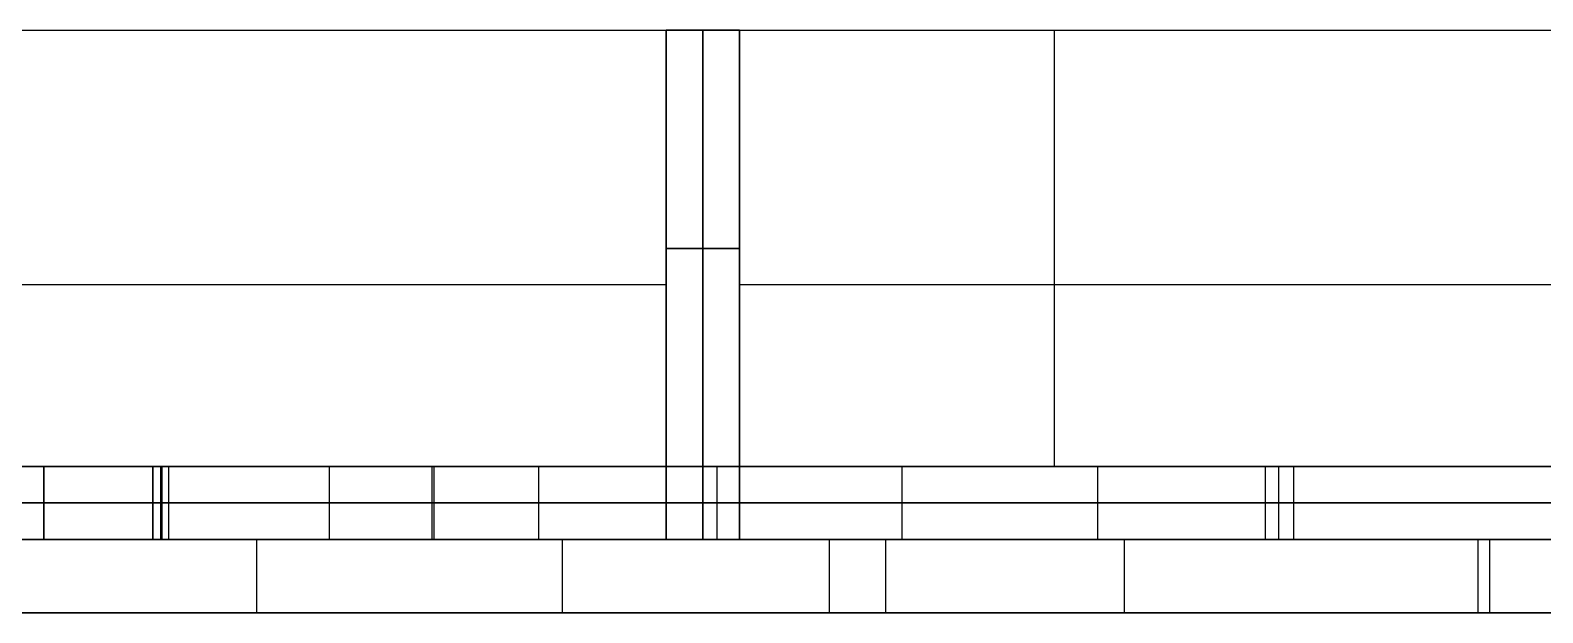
# Model space of a CAD drawing. Header units: millimetres. Extents: x -1533 to 16534, y -9814 to -2517.
# Drawn here: x 186.1 to 517.6, y -9092.5 to -8965 of the extents above; entities that cross this region are included whole.
import ezdxf

# ---------------------------------------------------------------- set-up
doc = ezdxf.new("R2010")
doc.units = ezdxf.units.MM
doc.header["$MEASUREMENT"] = 0
doc.layers.add('DM', color=7, linetype='Continuous', true_color=0xbf3f3f)
doc.layers.add('LINEAS', color=5, linetype='Continuous', true_color=0x0000ff)

msp = doc.modelspace()

# ---------------------------------------------------------------- linework, layer by layer
at = {"layer": 'DM'}
for p, q in [((3.33077, -8964.96499, 921.95181), (817.79006, -8964.96499, 921.95181)), ((3.33077, -8964.96499, 937.97438), (817.79006, -8964.96499, 937.97438)), ((3.33077, -8964.96499, 929.9631), (817.79006, -8964.96499, 929.9631)), ((325.50272, -8964.96499, 392.45534), (325.50272, -9060.48257, 280.00891)), ((341.52529, -8964.96499, 392.45534), (325.50272, -8964.96499, 392.45534)), ((325.50272, -8964.96499, 1115.26372), (341.52529, -8964.96499, 1115.26372)), ((325.50272, -9060.48257, 1227.71014), (325.50272, -8964.96499, 1115.26372)), ((325.50272, -8964.96499, 392.45534), (325.50272, -8964.96499, 921.95181)), ((325.50272, -8964.96499, 921.95181), (341.52529, -8964.96499, 921.95181)), ((325.50272, -8964.96499, 937.97438), (341.52529, -8964.96499, 937.97438)), ((325.50272, -9012.72378, 921.95181), (325.50272, -8964.96499, 921.95181)), ((325.50272, -9012.72378, 937.97438), (325.50272, -8964.96499, 937.97438)), ((325.50272, -8964.96499, 937.97438), (325.50272, -8964.96499, 1115.26372)), ((341.52529, -8964.96499, 753.85953), (325.50272, -8964.96499, 753.85953)), ((325.50272, -9060.48257, 753.85953), (325.50272, -8964.96499, 753.85953)), ((333.51401, -8964.96499, 392.45534), (333.51401, -9060.48257, 280.00891)), ((333.51401, -9060.48257, 1227.71014), (333.51401, -8964.96499, 1115.26372)), ((333.51401, -8964.96499, 937.97438), (333.51401, -8964.96499, 1115.26372)), ((333.51401, -8964.96499, 392.45534), (333.51401, -8964.96499, 921.95181)), ((341.52529, -9060.48257, 280.00891), (341.52529, -8964.96499, 392.45534)), ((341.52529, -8964.96499, 1115.26372), (341.52529, -9060.48257, 1227.71014)), ((341.52529, -8964.96499, 392.45534), (341.52529, -8964.96499, 921.95181)), ((341.52529, -9012.72378, 921.95181), (341.52529, -8964.96499, 921.95181)), ((341.52529, -9012.72378, 937.97438), (341.52529, -8964.96499, 937.97438)), ((341.52529, -8964.96499, 937.97438), (341.52529, -8964.96499, 1115.26372)), ((341.52529, -9060.48257, 753.85953), (341.52529, -8964.96499, 753.85953)), ((410.56042, -8964.96499, 921.95181), (410.56042, -8964.96499, 937.97438)), ((410.56042, -9060.48257, 921.95181), (410.56042, -8964.96499, 921.95181)), ((410.56042, -9060.48257, 937.97438), (410.56042, -8964.96499, 937.97438)), ((325.50272, -9012.72378, 921.95181), (325.50272, -9060.48257, 921.95181)), ((341.52529, -9012.72378, 921.95181), (325.50272, -9012.72378, 921.95181)), ((325.50272, -9060.48257, 937.97438), (325.50272, -9012.72378, 937.97438)), ((325.50272, -9012.72378, 937.97438), (341.52529, -9012.72378, 937.97438)), ((325.50272, -9012.72378, 921.95181), (325.50272, -9012.72378, 937.97438)), ((325.50272, -9012.72378, 929.9631), (325.50272, -9060.48257, 929.9631)), ((341.52529, -9012.72378, 929.9631), (325.50272, -9012.72378, 929.9631)), ((341.52529, -9012.72378, 921.95181), (325.50272, -9012.72378, 921.95181)), ((325.50272, -9012.72378, 937.97438), (341.52529, -9012.72378, 937.97438)), ((325.50272, -9012.72378, 921.95181), (325.50272, -9060.48257, 921.95181)), ((325.50272, -9060.48257, 937.97438), (325.50272, -9012.72378, 937.97438)), ((325.50272, -9012.72378, 921.95181), (325.50272, -9012.72378, 937.97438)), ((341.52529, -9012.72378, 336.23213), (325.50272, -9012.72378, 336.23213)), ((341.52529, -9012.72378, 1171.48693), (325.50272, -9012.72378, 1171.48693)), ((341.52529, -9012.72378, 929.9631), (325.50272, -9012.72378, 929.9631)), ((333.51401, -9012.72378, 937.97438), (333.51401, -9012.72378, 921.95181)), ((333.51401, -9012.72378, 937.97438), (333.51401, -9012.72378, 921.95181)), ((341.52529, -9060.48257, 921.95181), (341.52529, -9012.72378, 921.95181)), ((341.52529, -9012.72378, 937.97438), (341.52529, -9060.48257, 937.97438)), ((341.52529, -9012.72378, 921.95181), (341.52529, -9012.72378, 937.97438)), ((341.52529, -9060.48257, 929.9631), (341.52529, -9012.72378, 929.9631)), ((341.52529, -9060.48257, 921.95181), (341.52529, -9012.72378, 921.95181)), ((341.52529, -9012.72378, 937.97438), (341.52529, -9060.48257, 937.97438)), ((341.52529, -9012.72378, 921.95181), (341.52529, -9012.72378, 937.97438)), ((325.50272, -9020.73506, 921.95181), (-70.64846, -9020.73506, 921.95181)), ((325.50272, -9020.73506, 937.97438), (-70.64846, -9020.73506, 937.97438)), ((325.50272, -9020.73506, 937.97438), (325.50272, -9020.73506, 1180.91808)), ((325.50272, -9020.73506, 921.95181), (325.50272, -9020.73506, 937.97438)), ((325.50272, -9020.73506, 326.80098), (325.50272, -9020.73506, 921.95181)), ((891.76929, -9020.73506, 921.95181), (341.52529, -9020.73506, 921.95181)), ((891.76929, -9020.73506, 937.97438), (341.52529, -9020.73506, 937.97438)), ((341.52529, -9020.73506, 326.80098), (341.52529, -9020.73506, 921.95181)), ((341.52529, -9020.73506, 937.97438), (341.52529, -9020.73506, 1180.91808)), ((341.52529, -9020.73506, 921.95181), (341.52529, -9020.73506, 937.97438)), ((325.50272, -9036.60317, 937.97438), (325.50272, -9036.60317, 921.95181)), ((341.52529, -9036.60317, 937.97438), (341.52529, -9036.60317, 921.95181)), ((189.048, -9060.48257, 921.95181), (-4.06576, -9060.48257, 921.95181)), ((-4.06576, -9060.48257, 937.97438), (189.048, -9060.48257, 937.97438)), ((189.048, -9060.48257, 929.9631), (-4.06576, -9060.48257, 929.9631)), ((274.1866, -9060.48257, -804.87119), (33.88492, -9060.48257, -804.87119)), ((159.78787, -9060.48257, 548.07054), (274.1866, -9060.48257, 548.07054)), ((189.048, -9076.50514, 921.95181), (189.048, -9060.48257, 921.95181)), ((189.048, -9060.48257, 937.97438), (189.048, -9076.50514, 937.97438)), ((189.048, -9060.48257, 921.95181), (189.048, -9060.48257, 937.97438)), ((189.048, -9076.50514, 929.9631), (189.048, -9060.48257, 929.9631)), ((212.94086, -9076.50514, 1048.19949), (212.94086, -9060.48257, 1048.19949)), ((212.94086, -9060.48257, 1048.19949), (213.72491, -9060.48257, 937.97438)), ((325.50272, -9060.48257, 1048.19949), (212.94086, -9060.48257, 1048.19949)), ((212.96584, -9060.48257, 921.95181), (212.96584, -9076.50514, 921.95181)), ((212.96584, -9060.48257, 937.97438), (212.96584, -9076.50514, 937.97438)), ((212.96584, -9060.48257, 921.95181), (212.96584, -9060.48257, 937.97438)), ((251.6417, -9060.48257, 921.95181), (212.96584, -9060.48257, 921.95181)), ((251.6417, -9060.48257, 937.97438), (212.96584, -9060.48257, 937.97438)), ((212.96584, -9060.48257, 929.9631), (212.96584, -9076.50514, 929.9631)), ((251.6417, -9060.48257, 929.9631), (212.96584, -9060.48257, 929.9631)), ((251.6417, -9060.48257, 937.97438), (213.72491, -9060.48257, 937.97438)), ((213.72491, -9060.48257, 937.97438), (213.83889, -9060.48257, 921.95181)), ((251.6417, -9060.48257, 921.95181), (213.83889, -9060.48257, 921.95181)), ((213.83889, -9060.48257, 921.95181), (216.49838, -9060.48257, 548.07054)), ((214.71962, -9076.50514, 798.13501), (214.71962, -9060.48257, 798.13501)), ((214.71962, -9060.48257, 798.13501), (325.50272, -9060.48257, 798.13501)), ((216.49838, -9076.50514, 548.07054), (216.49838, -9060.48257, 548.07054)), ((216.49838, -9060.48257, 548.07054), (325.50272, -9060.48257, 548.07054)), ((251.6417, -9060.48257, 937.97438), (251.6417, -9076.50514, 937.97438)), ((251.6417, -9060.48257, 921.95181), (251.6417, -9076.50514, 921.95181)), ((251.6417, -9060.48257, 921.95181), (251.6417, -9060.48257, 937.97438)), ((297.49682, -9060.48257, 921.95181), (251.6417, -9060.48257, 921.95181)), ((251.6417, -9060.48257, 937.97438), (297.49682, -9060.48257, 937.97438)), ((251.6417, -9060.48257, 929.9631), (251.6417, -9076.50514, 929.9631)), ((251.6417, -9060.48257, 937.97438), (251.6417, -9076.50514, 937.97438)), ((251.6417, -9060.48257, 921.95181), (251.6417, -9076.50514, 921.95181)), ((297.49682, -9060.48257, 921.95181), (251.6417, -9060.48257, 921.95181)), ((251.6417, -9060.48257, 937.97438), (297.49682, -9060.48257, 937.97438)), ((251.6417, -9060.48257, 921.95181), (251.6417, -9060.48257, 937.97438)), ((251.6417, -9060.48257, 929.9631), (251.6417, -9076.50514, 929.9631)), ((274.1866, -9076.50514, 548.07054), (274.1866, -9060.48257, 548.07054)), ((274.1866, -9076.50514, -804.87119), (274.1866, -9060.48257, -804.87119)), ((274.1866, -9060.48257, 548.07054), (274.1866, -9060.48257, -804.87119)), ((274.56926, -9060.48257, 937.97438), (274.56926, -9076.50514, 937.97438)), ((274.56926, -9060.48257, 921.95181), (274.56926, -9076.50514, 921.95181)), ((274.56926, -9060.48257, 937.97438), (274.56926, -9076.50514, 937.97438)), ((274.56926, -9060.48257, 921.95181), (274.56926, -9076.50514, 921.95181)), ((325.50272, -9060.48257, 921.95181), (297.49682, -9060.48257, 921.95181)), ((325.50272, -9060.48257, 937.97438), (297.49682, -9060.48257, 937.97438)), ((297.49682, -9060.48257, 937.97438), (297.49682, -9076.50514, 937.97438)), ((297.49682, -9060.48257, 921.95181), (297.49682, -9076.50514, 921.95181)), ((297.49682, -9060.48257, 937.97438), (297.49682, -9060.48257, 921.95181)), ((325.50272, -9060.48257, 929.9631), (297.49682, -9060.48257, 929.9631)), ((297.49682, -9060.48257, 929.9631), (297.49682, -9076.50514, 929.9631)), ((297.49682, -9060.48257, 937.97438), (297.49682, -9076.50514, 937.97438)), ((297.49682, -9060.48257, 921.95181), (297.49682, -9076.50514, 921.95181)), ((325.50272, -9060.48257, 921.95181), (297.49682, -9060.48257, 921.95181)), ((297.49682, -9060.48257, 937.97438), (297.49682, -9060.48257, 921.95181)), ((325.50272, -9060.48257, 937.97438), (297.49682, -9060.48257, 937.97438)), ((297.49682, -9060.48257, 929.9631), (297.49682, -9076.50514, 929.9631)), ((325.50272, -9060.48257, 921.95181), (325.50272, -9060.48257, 937.97438)), ((325.50272, -9060.48257, 280.00891), (341.52529, -9060.48257, 280.00891)), ((341.52529, -9060.48257, 1227.71014), (325.50272, -9060.48257, 1227.71014)), ((325.50272, -9076.50514, 280.00891), (325.50272, -9060.48257, 280.00891)), ((325.50272, -9076.50514, 1048.19949), (325.50272, -9060.48257, 1048.19949)), ((325.50272, -9060.48257, 1048.19949), (325.50272, -9060.48257, 974.11983)), ((325.50272, -9060.48257, 548.07054), (325.50272, -9076.50514, 548.07054)), ((325.50272, -9060.48257, 1048.19949), (341.52529, -9060.48257, 1048.19949)), ((325.50272, -9060.48257, 548.07054), (341.52529, -9060.48257, 548.07054)), ((325.50272, -9076.50514, 594.79215), (325.50272, -9060.48257, 594.79215)), ((325.50272, -9076.50514, 674.25605), (325.50272, -9060.48257, 674.25605)), ((325.50272, -9060.48257, 594.79215), (341.52529, -9060.48257, 594.79215)), ((341.52529, -9060.48257, 674.25605), (325.50272, -9060.48257, 674.25605)), ((325.50272, -9060.48257, 594.79215), (325.50272, -9060.48257, 548.07054)), ((325.50272, -9060.48257, 674.25605), (325.50272, -9060.48257, 594.79215)), ((325.50272, -9076.50514, 854.17432), (325.50272, -9060.48257, 854.17432)), ((325.50272, -9076.50514, 974.11983), (325.50272, -9060.48257, 974.11983)), ((325.50272, -9060.48257, 854.17432), (341.52529, -9060.48257, 854.17432)), ((341.52529, -9060.48257, 974.11983), (325.50272, -9060.48257, 974.11983)), ((325.50272, -9060.48257, 854.17432), (325.50272, -9060.48257, 674.25605)), ((325.50272, -9060.48257, 974.11983), (325.50272, -9060.48257, 937.97438)), ((325.50272, -9060.48257, 1227.71014), (325.50272, -9076.50514, 1227.71014)), ((325.50272, -9060.48257, 921.95181), (325.50272, -9060.48257, 854.17432)), ((325.50272, -9060.48257, 921.95181), (325.50272, -9060.48257, 937.97438)), ((325.50272, -9076.50514, 634.5241), (325.50272, -9060.48257, 634.5241)), ((325.50272, -9076.50514, 914.14707), (325.50272, -9060.48257, 914.14707)), ((325.50272, -9060.48257, 798.13501), (341.52529, -9060.48257, 798.13501)), ((325.50272, -9076.50514, 594.79215), (325.50272, -9060.48257, 594.79215)), ((325.50272, -9076.50514, 674.25605), (325.50272, -9060.48257, 674.25605)), ((325.50272, -9076.50514, 854.17432), (325.50272, -9060.48257, 854.17432)), ((325.50272, -9076.50514, 974.11983), (325.50272, -9060.48257, 974.11983)), ((325.50272, -9076.50514, 1048.19949), (325.50272, -9060.48257, 1048.19949)), ((325.50272, -9060.48257, 548.07054), (325.50272, -9076.50514, 548.07054)), ((325.50272, -9060.48257, 594.79215), (325.50272, -9060.48257, 548.07054)), ((325.50272, -9060.48257, 674.25605), (325.50272, -9060.48257, 594.79215)), ((325.50272, -9060.48257, 854.17432), (325.50272, -9060.48257, 674.25605)), ((325.50272, -9060.48257, 974.11983), (325.50272, -9060.48257, 937.97438)), ((325.50272, -9060.48257, 1048.19949), (325.50272, -9060.48257, 974.11983)), ((341.52529, -9060.48257, 974.11983), (325.50272, -9060.48257, 974.11983)), ((325.50272, -9060.48257, 594.79215), (341.52529, -9060.48257, 594.79215)), ((341.52529, -9060.48257, 674.25605), (325.50272, -9060.48257, 674.25605)), ((325.50272, -9060.48257, 854.17432), (341.52529, -9060.48257, 854.17432)), ((325.50272, -9060.48257, 1048.19949), (341.52529, -9060.48257, 1048.19949)), ((325.50272, -9060.48257, 548.07054), (341.52529, -9060.48257, 548.07054)), ((325.50272, -9060.48257, 921.95181), (325.50272, -9060.48257, 854.17432)), ((325.50272, -9060.48257, 921.95181), (325.50272, -9060.48257, 937.97438)), ((325.50272, -9076.50514, 634.5241), (325.50272, -9060.48257, 634.5241)), ((325.50272, -9076.50514, 914.14707), (325.50272, -9060.48257, 914.14707)), ((325.50272, -9060.48257, 798.13501), (341.52529, -9060.48257, 798.13501)), ((333.51401, -9060.48257, 1227.71014), (333.51401, -9076.50514, 1227.71014)), ((333.51401, -9076.50514, 594.79215), (333.51401, -9060.48257, 594.79215)), ((333.51401, -9076.50514, 674.25605), (333.51401, -9060.48257, 674.25605)), ((333.51401, -9076.50514, 854.17432), (333.51401, -9060.48257, 854.17432)), ((333.51401, -9076.50514, 974.11983), (333.51401, -9060.48257, 974.11983)), ((333.51401, -9076.50514, 280.00891), (333.51401, -9060.48257, 280.00891)), ((333.51401, -9076.50514, 594.79215), (333.51401, -9060.48257, 594.79215)), ((333.51401, -9076.50514, 674.25605), (333.51401, -9060.48257, 674.25605)), ((333.51401, -9076.50514, 854.17432), (333.51401, -9060.48257, 854.17432)), ((333.51401, -9076.50514, 974.11983), (333.51401, -9060.48257, 974.11983)), ((336.64922, -9076.50514, 548.07054), (336.64922, -9060.48257, 548.07054)), ((341.52529, -9060.48257, 937.97438), (341.52529, -9060.48257, 921.95181)), ((377.09145, -9060.48257, 921.95181), (341.52529, -9060.48257, 921.95181)), ((377.09145, -9060.48257, 937.97438), (341.52529, -9060.48257, 937.97438)), ((377.09145, -9060.48257, 929.9631), (341.52529, -9060.48257, 929.9631)), ((341.52529, -9076.50514, 280.00891), (341.52529, -9060.48257, 280.00891)), ((341.52529, -9076.50514, 1048.19949), (341.52529, -9060.48257, 1048.19949)), ((341.52529, -9060.48257, 1048.19949), (341.52529, -9060.48257, 974.11983)), ((341.52529, -9060.48257, 548.07054), (341.52529, -9076.50514, 548.07054)), ((341.52529, -9076.50514, 594.79215), (341.52529, -9060.48257, 594.79215)), ((341.52529, -9076.50514, 674.25605), (341.52529, -9060.48257, 674.25605)), ((341.52529, -9060.48257, 594.79215), (341.52529, -9060.48257, 548.07054)), ((341.52529, -9060.48257, 594.79215), (341.52529, -9060.48257, 674.25605)), ((341.52529, -9076.50514, 854.17432), (341.52529, -9060.48257, 854.17432)), ((341.52529, -9076.50514, 974.11983), (341.52529, -9060.48257, 974.11983)), ((341.52529, -9060.48257, 854.17432), (341.52529, -9060.48257, 674.25605)), ((341.52529, -9060.48257, 854.17432), (341.52529, -9060.48257, 921.95181)), ((341.52529, -9060.48257, 1227.71014), (341.52529, -9076.50514, 1227.71014)), ((341.52529, -9060.48257, 937.97438), (341.52529, -9060.48257, 974.11983)), ((341.52529, -9060.48257, 937.97438), (341.52529, -9060.48257, 921.95181)), ((341.52529, -9076.50514, 634.5241), (341.52529, -9060.48257, 634.5241)), ((341.52529, -9076.50514, 914.14707), (341.52529, -9060.48257, 914.14707)), ((706.60924, -9060.48257, 1048.19949), (341.52529, -9060.48257, 1048.19949)), ((341.52529, -9076.50514, 594.79215), (341.52529, -9060.48257, 594.79215)), ((341.52529, -9076.50514, 674.25605), (341.52529, -9060.48257, 674.25605)), ((341.52529, -9076.50514, 854.17432), (341.52529, -9060.48257, 854.17432)), ((341.52529, -9076.50514, 974.11983), (341.52529, -9060.48257, 974.11983)), ((341.52529, -9076.50514, 1048.19949), (341.52529, -9060.48257, 1048.19949)), ((341.52529, -9060.48257, 548.07054), (341.52529, -9076.50514, 548.07054)), ((341.52529, -9060.48257, 594.79215), (341.52529, -9060.48257, 548.07054)), ((341.52529, -9060.48257, 594.79215), (341.52529, -9060.48257, 674.25605)), ((341.52529, -9060.48257, 854.17432), (341.52529, -9060.48257, 674.25605)), ((341.52529, -9060.48257, 854.17432), (341.52529, -9060.48257, 921.95181)), ((341.52529, -9060.48257, 1048.19949), (341.52529, -9060.48257, 974.11983)), ((341.52529, -9060.48257, 548.07054), (456.80006, -9060.48257, 548.07054)), ((377.09145, -9060.48257, 921.95181), (341.52529, -9060.48257, 921.95181)), ((377.09145, -9060.48257, 937.97438), (341.52529, -9060.48257, 937.97438)), ((341.52529, -9060.48257, 937.97438), (341.52529, -9060.48257, 974.11983)), ((341.52529, -9060.48257, 937.97438), (341.52529, -9060.48257, 921.95181)), ((341.52529, -9076.50514, 634.5241), (341.52529, -9060.48257, 634.5241)), ((341.52529, -9076.50514, 914.14707), (341.52529, -9060.48257, 914.14707)), ((341.52529, -9060.48257, 798.13501), (456.80006, -9060.48257, 798.13501)), ((377.09145, -9060.48257, 937.97438), (377.09145, -9076.50514, 937.97438)), ((377.09145, -9060.48257, 921.95181), (377.09145, -9076.50514, 921.95181)), ((377.09145, -9060.48257, 921.95181), (377.09145, -9060.48257, 937.97438)), ((462.93411, -9060.48257, 921.95181), (377.09145, -9060.48257, 921.95181)), ((377.09145, -9060.48257, 937.97438), (462.93411, -9060.48257, 937.97438)), ((377.09145, -9060.48257, 929.9631), (377.09145, -9076.50514, 929.9631)), ((377.09145, -9060.48257, 937.97438), (377.09145, -9076.50514, 937.97438)), ((377.09145, -9060.48257, 921.95181), (377.09145, -9076.50514, 921.95181)), ((462.93411, -9060.48257, 921.95181), (377.09145, -9060.48257, 921.95181)), ((377.09145, -9060.48257, 937.97438), (462.93411, -9060.48257, 937.97438)), ((377.09145, -9060.48257, 921.95181), (377.09145, -9060.48257, 937.97438)), ((377.09145, -9060.48257, 929.9631), (377.09145, -9076.50514, 929.9631)), ((420.01278, -9060.48257, 937.97438), (420.01278, -9076.50514, 937.97438)), ((420.01278, -9060.48257, 921.95181), (420.01278, -9076.50514, 921.95181)), ((420.01278, -9060.48257, 937.97438), (420.01278, -9076.50514, 937.97438)), ((420.01278, -9060.48257, 921.95181), (420.01278, -9076.50514, 921.95181)), ((456.80006, -9076.50514, 548.07054), (456.80006, -9060.48257, 548.07054)), ((456.80006, -9076.50514, 807.89781), (456.80006, -9060.48257, 807.89781)), ((456.80006, -9060.48257, 548.07054), (456.80006, -9060.48257, 807.89781)), ((456.80006, -9060.48257, 807.89781), (706.60924, -9060.48257, 807.89781)), ((456.80006, -9076.50514, 677.98417), (456.80006, -9060.48257, 677.98417)), ((459.77505, -9076.50514, 1048.19949), (459.77505, -9060.48257, 1048.19949)), ((459.77505, -9060.48257, 807.89781), (459.77505, -9060.48257, 921.95181)), ((459.77505, -9060.48257, 937.97438), (459.77505, -9060.48257, 1048.19949)), ((593.16624, -9060.48257, 921.95181), (462.93411, -9060.48257, 921.95181)), ((593.16624, -9060.48257, 937.97438), (462.93411, -9060.48257, 937.97438)), ((462.93411, -9060.48257, 937.97438), (462.93411, -9076.50514, 937.97438)), ((462.93411, -9060.48257, 921.95181), (462.93411, -9076.50514, 921.95181)), ((462.93411, -9060.48257, 937.97438), (462.93411, -9060.48257, 921.95181)), ((593.16624, -9060.48257, 929.9631), (462.93411, -9060.48257, 929.9631)), ((462.93411, -9060.48257, 929.9631), (462.93411, -9076.50514, 929.9631)), ((462.93411, -9060.48257, 937.97438), (462.93411, -9076.50514, 937.97438)), ((462.93411, -9060.48257, 921.95181), (462.93411, -9076.50514, 921.95181)), ((593.16624, -9060.48257, 921.95181), (462.93411, -9060.48257, 921.95181)), ((593.16624, -9060.48257, 937.97438), (462.93411, -9060.48257, 937.97438)), ((462.93411, -9060.48257, 937.97438), (462.93411, -9060.48257, 921.95181)), ((462.93411, -9060.48257, 929.9631), (462.93411, -9076.50514, 929.9631)), ((189.048, -9068.49385, 937.97438), (189.048, -9068.49385, 921.95181)), ((325.50272, -9068.49385, 1048.19949), (212.94086, -9068.49385, 1048.19949)), ((212.94086, -9068.49385, 1048.19949), (216.49838, -9068.49385, 548.07054)), ((212.96584, -9068.49385, 937.97438), (212.96584, -9068.49385, 921.95181)), ((216.49838, -9068.49385, 548.07054), (325.50272, -9068.49385, 548.07054)), ((251.6417, -9068.49385, 921.95181), (251.6417, -9068.49385, 937.97438)), ((251.6417, -9068.49385, 937.97438), (297.49682, -9068.49385, 937.97438)), ((297.49682, -9068.49385, 921.95181), (251.6417, -9068.49385, 921.95181)), ((251.6417, -9068.49385, 921.95181), (251.6417, -9068.49385, 937.97438)), ((251.6417, -9068.49385, 937.97438), (297.49682, -9068.49385, 937.97438)), ((297.49682, -9068.49385, 921.95181), (251.6417, -9068.49385, 921.95181)), ((297.49682, -9068.49385, 937.97438), (297.49682, -9068.49385, 921.95181)), ((297.49682, -9068.49385, 937.97438), (297.49682, -9068.49385, 921.95181)), ((325.50272, -9068.49385, 594.79215), (341.52529, -9068.49385, 594.79215)), ((341.52529, -9068.49385, 674.25605), (325.50272, -9068.49385, 674.25605)), ((325.50272, -9068.49385, 674.25605), (325.50272, -9068.49385, 594.79215)), ((325.50272, -9068.49385, 854.17432), (341.52529, -9068.49385, 854.17432)), ((341.52529, -9068.49385, 974.11983), (325.50272, -9068.49385, 974.11983)), ((325.50272, -9068.49385, 974.11983), (325.50272, -9068.49385, 854.17432)), ((325.50272, -9068.49385, 594.79215), (341.52529, -9068.49385, 594.79215)), ((341.52529, -9068.49385, 674.25605), (325.50272, -9068.49385, 674.25605)), ((325.50272, -9068.49385, 674.25605), (325.50272, -9068.49385, 594.79215)), ((325.50272, -9068.49385, 854.17432), (341.52529, -9068.49385, 854.17432)), ((341.52529, -9068.49385, 974.11983), (325.50272, -9068.49385, 974.11983)), ((325.50272, -9068.49385, 974.11983), (325.50272, -9068.49385, 854.17432)), ((341.52529, -9068.49385, 1048.19949), (325.50272, -9068.49385, 1048.19949)), ((325.50272, -9068.49385, 548.07054), (341.52529, -9068.49385, 548.07054)), ((341.52529, -9068.49385, 594.79215), (341.52529, -9068.49385, 674.25605)), ((341.52529, -9068.49385, 854.17432), (341.52529, -9068.49385, 974.11983)), ((341.52529, -9068.49385, 594.79215), (341.52529, -9068.49385, 674.25605)), ((341.52529, -9068.49385, 854.17432), (341.52529, -9068.49385, 974.11983)), ((706.60924, -9068.49385, 1048.19949), (341.52529, -9068.49385, 1048.19949)), ((341.52529, -9068.49385, 548.07054), (456.80006, -9068.49385, 548.07054)), ((377.09145, -9068.49385, 921.95181), (377.09145, -9068.49385, 937.97438)), ((377.09145, -9068.49385, 937.97438), (462.93411, -9068.49385, 937.97438)), ((462.93411, -9068.49385, 921.95181), (377.09145, -9068.49385, 921.95181)), ((377.09145, -9068.49385, 921.95181), (377.09145, -9068.49385, 937.97438)), ((377.09145, -9068.49385, 937.97438), (462.93411, -9068.49385, 937.97438)), ((462.93411, -9068.49385, 921.95181), (377.09145, -9068.49385, 921.95181)), ((456.80006, -9068.49385, 548.07054), (456.80006, -9068.49385, 807.89781)), ((456.80006, -9068.49385, 807.89781), (706.60924, -9068.49385, 807.89781)), ((462.93411, -9068.49385, 937.97438), (462.93411, -9068.49385, 921.95181)), ((462.93411, -9068.49385, 937.97438), (462.93411, -9068.49385, 921.95181)), ((-806.44066, -9076.50514, 1337.57264), (373.55934, -9076.50514, 1337.57264)), ((302.67692, -9076.50514, 225.47303), (-737.99243, -9076.50514, 225.47303)), ((302.67692, -9076.50514, 1292.401), (-737.99243, -9076.50514, 1292.401)), ((-735.55823, -9076.50514, 225.47303), (302.67692, -9076.50514, 225.47303)), ((302.67692, -9076.50514, 1292.401), (-735.55823, -9076.50514, 1292.401)), ((-129.33761, -9076.50514, -804.87119), (640.2641, -9076.50514, -804.87119)), ((529.29822, -9076.50514, -631.96596), (-129.33761, -9076.50514, -631.96596)), ((-93.27759, -9076.50514, -600.63732), (505.89947, -9076.50514, -600.63732)), ((425.83945, -9076.50514, -148.45229), (-59.02269, -9076.50514, -148.45229)), ((-48.91467, -9076.50514, -112.05386), (361.19551, -9076.50514, -112.05386)), ((361.19551, -9076.50514, 186.9848), (-48.91467, -9076.50514, 186.9848)), ((274.1866, -9076.50514, -804.87119), (33.88492, -9076.50514, -804.87119)), ((33.88492, -9076.50514, -804.87119), (274.1866, -9076.50514, -804.87119)), ((159.78787, -9076.50514, 548.07054), (274.1866, -9076.50514, 548.07054)), ((274.1866, -9076.50514, 548.07054), (159.78787, -9076.50514, 548.07054)), ((503.35802, -9076.50514, 722.27036), (168.20267, -9076.50514, 722.27036)), ((169.94042, -9076.50514, 764.37739), (503.35802, -9076.50514, 764.37739)), ((212.96584, -9076.50514, 921.95181), (189.048, -9076.50514, 921.95181)), ((212.96584, -9076.50514, 937.97438), (189.048, -9076.50514, 937.97438)), ((189.048, -9076.50514, 937.97438), (189.048, -9076.50514, 921.95181)), ((212.96584, -9076.50514, 929.9631), (189.048, -9076.50514, 929.9631)), ((201.00692, -9076.50514, 921.95181), (201.00692, -9076.50514, 937.97438)), ((212.94086, -9076.50514, 1048.19949), (216.49838, -9076.50514, 548.07054)), ((325.50272, -9076.50514, 1048.19949), (212.94086, -9076.50514, 1048.19949)), ((212.96584, -9076.50514, 921.95181), (212.96584, -9076.50514, 937.97438)), ((214.71962, -9076.50514, 798.13501), (456.80006, -9076.50514, 798.13501)), ((216.49838, -9076.50514, 548.07054), (325.50272, -9076.50514, 548.07054)), ((235.71035, -9076.50514, 1542.35652), (235.71035, -9092.52771, 1542.35652)), ((251.6417, -9076.50514, 921.95181), (251.6417, -9076.50514, 937.97438)), ((251.6417, -9076.50514, 937.97438), (297.49682, -9076.50514, 937.97438)), ((297.49682, -9076.50514, 921.95181), (251.6417, -9076.50514, 921.95181)), ((251.6417, -9076.50514, 929.9631), (297.49682, -9076.50514, 929.9631)), ((251.6417, -9076.50514, 921.95181), (251.6417, -9076.50514, 937.97438)), ((251.6417, -9076.50514, 937.97438), (297.49682, -9076.50514, 937.97438)), ((297.49682, -9076.50514, 921.95181), (251.6417, -9076.50514, 921.95181)), ((274.1866, -9076.50514, 548.07054), (274.1866, -9076.50514, -804.87119)), ((274.1866, -9076.50514, -804.87119), (274.1866, -9076.50514, 548.07054)), ((274.56926, -9076.50514, 937.97438), (274.56926, -9076.50514, 921.95181)), ((297.49682, -9076.50514, 937.97438), (297.49682, -9076.50514, 921.95181)), ((297.49682, -9076.50514, 937.97438), (297.49682, -9076.50514, 921.95181)), ((302.67692, -9076.50514, 225.47303), (302.67692, -9092.52771, 225.47303)), ((302.67692, -9076.50514, 1292.401), (302.67692, -9092.52771, 1292.401)), ((341.52529, -9076.50514, 1227.71014), (325.50272, -9076.50514, 1227.71014)), ((341.52529, -9076.50514, 280.00891), (325.50272, -9076.50514, 280.00891)), ((325.50272, -9076.50514, 1227.71014), (325.50272, -9076.50514, 1048.19949)), ((341.52529, -9076.50514, 1048.19949), (325.50272, -9076.50514, 1048.19949)), ((325.50272, -9076.50514, 548.07054), (341.52529, -9076.50514, 548.07054)), ((325.50272, -9076.50514, 548.07054), (325.50272, -9076.50514, 280.00891)), ((325.50272, -9076.50514, 594.79215), (341.52529, -9076.50514, 594.79215)), ((341.52529, -9076.50514, 674.25605), (325.50272, -9076.50514, 674.25605)), ((325.50272, -9076.50514, 674.25605), (325.50272, -9076.50514, 594.79215)), ((325.50272, -9076.50514, 854.17432), (341.52529, -9076.50514, 854.17432)), ((341.52529, -9076.50514, 974.11983), (325.50272, -9076.50514, 974.11983)), ((325.50272, -9076.50514, 974.11983), (325.50272, -9076.50514, 854.17432)), ((341.52529, -9076.50514, 634.5241), (325.50272, -9076.50514, 634.5241)), ((341.52529, -9076.50514, 914.14707), (325.50272, -9076.50514, 914.14707)), ((325.50272, -9076.50514, 594.79215), (341.52529, -9076.50514, 594.79215)), ((341.52529, -9076.50514, 674.25605), (325.50272, -9076.50514, 674.25605)), ((325.50272, -9076.50514, 674.25605), (325.50272, -9076.50514, 594.79215)), ((325.50272, -9076.50514, 854.17432), (341.52529, -9076.50514, 854.17432)), ((341.52529, -9076.50514, 974.11983), (325.50272, -9076.50514, 974.11983)), ((325.50272, -9076.50514, 974.11983), (325.50272, -9076.50514, 854.17432)), ((341.52529, -9076.50514, 1048.19949), (325.50272, -9076.50514, 1048.19949)), ((325.50272, -9076.50514, 548.07054), (341.52529, -9076.50514, 548.07054)), ((333.51401, -9076.50514, 548.07054), (333.51401, -9076.50514, 280.00891)), ((333.51401, -9076.50514, 1227.71014), (333.51401, -9076.50514, 1048.19949)), ((333.51401, -9076.50514, 674.25605), (333.51401, -9076.50514, 594.79215)), ((333.51401, -9076.50514, 974.11983), (333.51401, -9076.50514, 854.17432)), ((341.52529, -9076.50514, 1227.71014), (341.52529, -9076.50514, 1048.19949)), ((341.52529, -9076.50514, 548.07054), (341.52529, -9076.50514, 280.00891)), ((341.52529, -9076.50514, 594.79215), (341.52529, -9076.50514, 674.25605)), ((341.52529, -9076.50514, 854.17432), (341.52529, -9076.50514, 974.11983)), ((706.60924, -9076.50514, 1048.19949), (341.52529, -9076.50514, 1048.19949)), ((341.52529, -9076.50514, 594.79215), (341.52529, -9076.50514, 674.25605)), ((341.52529, -9076.50514, 854.17432), (341.52529, -9076.50514, 974.11983)), ((341.52529, -9076.50514, 548.07054), (456.80006, -9076.50514, 548.07054)), ((361.19551, -9076.50514, -112.05386), (361.19551, -9092.52771, -112.05386)), ((361.19551, -9076.50514, -112.05386), (361.19551, -9076.50514, 186.9848)), ((361.19551, -9076.50514, 186.9848), (361.19551, -9092.52771, 186.9848)), ((373.55934, -9076.50514, 1337.57264), (373.55934, -9092.52771, 1337.57264)), ((377.09145, -9076.50514, 921.95181), (377.09145, -9076.50514, 937.97438)), ((377.09145, -9076.50514, 937.97438), (462.93411, -9076.50514, 937.97438)), ((462.93411, -9076.50514, 921.95181), (377.09145, -9076.50514, 921.95181)), ((377.09145, -9076.50514, 929.9631), (462.93411, -9076.50514, 929.9631)), ((377.09145, -9076.50514, 921.95181), (377.09145, -9076.50514, 937.97438)), ((377.09145, -9076.50514, 937.97438), (462.93411, -9076.50514, 937.97438)), ((462.93411, -9076.50514, 921.95181), (377.09145, -9076.50514, 921.95181)), ((420.01278, -9076.50514, 937.97438), (420.01278, -9076.50514, 921.95181)), ((425.83945, -9076.50514, -148.45229), (425.83945, -9092.52771, -148.45229)), ((505.89947, -9076.50514, -600.63732), (425.83945, -9076.50514, -148.45229)), ((456.80006, -9076.50514, 548.07054), (456.80006, -9076.50514, 807.89781)), ((456.80006, -9076.50514, 807.89781), (706.60924, -9076.50514, 807.89781)), ((459.77505, -9076.50514, 807.89781), (459.77505, -9076.50514, 921.95181)), ((459.77505, -9076.50514, 937.97438), (459.77505, -9076.50514, 1048.19949)), ((462.93411, -9076.50514, 937.97438), (462.93411, -9076.50514, 921.95181)), ((462.93411, -9076.50514, 937.97438), (462.93411, -9076.50514, 921.95181)), ((503.35802, -9076.50514, 426.15413), (503.35802, -9092.52771, 426.15413)), ((503.35802, -9076.50514, 426.15413), (503.35802, -9076.50514, 722.27036)), ((503.35802, -9076.50514, 722.27036), (503.35802, -9092.52771, 722.27036)), ((503.35802, -9076.50514, 764.37739), (503.35802, -9076.50514, 1091.7199)), ((503.35802, -9076.50514, 1091.7199), (503.35802, -9092.52771, 1091.7199)), ((503.35802, -9076.50514, 764.37739), (503.35802, -9092.52771, 764.37739)), ((505.89947, -9076.50514, -600.63732), (505.89947, -9092.52771, -600.63732)), ((-806.44066, -9092.52771, 1337.57264), (373.55934, -9092.52771, 1337.57264)), ((-735.55823, -9092.52771, 225.47303), (302.67692, -9092.52771, 225.47303)), ((302.67692, -9092.52771, 1292.401), (-735.55823, -9092.52771, 1292.401)), ((-129.33761, -9092.52771, -804.87119), (640.2641, -9092.52771, -804.87119)), ((529.29822, -9092.52771, -631.96596), (-129.33761, -9092.52771, -631.96596)), ((-93.27759, -9092.52771, -600.63732), (505.89947, -9092.52771, -600.63732)), ((425.83945, -9092.52771, -148.45229), (-59.02269, -9092.52771, -148.45229)), ((-48.91467, -9092.52771, -112.05386), (361.19551, -9092.52771, -112.05386)), ((361.19551, -9092.52771, 186.9848), (-48.91467, -9092.52771, 186.9848)), ((503.35802, -9092.52771, 722.27036), (168.20267, -9092.52771, 722.27036)), ((169.94042, -9092.52771, 764.37739), (503.35802, -9092.52771, 764.37739)), ((361.19551, -9092.52771, -112.05386), (361.19551, -9092.52771, 186.9848)), ((505.89947, -9092.52771, -600.63732), (425.83945, -9092.52771, -148.45229)), ((503.35802, -9092.52771, 426.15413), (503.35802, -9092.52771, 722.27036)), ((503.35802, -9092.52771, 764.37739), (503.35802, -9092.52771, 1091.7199))]:
    msp.add_line(p, q, dxfattribs=at)
at = {"layer": 'DM', "color": 18, "true_color": 0x000000}
for p, q in [((214.99633, -9060.48257, 759.23391), (-207.55824, -9060.48257, 759.23391)), ((214.99633, -9076.50514, 759.23391), (214.99633, -9060.48257, 759.23391)), ((214.99633, -9076.50514, 759.23391), (-647.87765, -9076.50514, 759.23391))]:
    msp.add_line(p, q, dxfattribs=at)
at = {"layer": 'DM', "color": 18, "true_color": 0x000000, "extrusion": (0, 1, -8.43224e-15)}
msp.add_circle((216.44066, 759.23391, -9068.49385), 431.43699, dxfattribs=at)
at = {"layer": 'DM', "color": 18, "true_color": 0x000000, "extrusion": (0, 1, -1.26484e-14)}
msp.add_circle((216.44066, 759.23391, -9076.50514), 431.43699, dxfattribs=at)
at = {"layer": 'DM', "extrusion": (0, 1, 2.85026e-14)}
for centre in [(-108.07354, 1542.35652, -9076.50514), (-108.07354, 1542.35652, -9092.52771)]:
    msp.add_circle(centre, 127.63681, dxfattribs=at)
at = {"layer": 'DM', "color": 18, "true_color": 0x000000, "extrusion": (-2.47939e-15, 1, -1.36791e-14)}
msp.add_arc((216.44066, 759.23391, -9060.48257), 431.43699, 157.8425349, 268.8203123, dxfattribs=at)
at = {"layer": 'DM', "extrusion": (0, 1, -9.2491e-15)}
for centre in [(216.44066, 1337.57264, -9076.50514), (216.44066, 1337.57264, -9092.52771)]:
    msp.add_arc(centre, 590, 0, 180, dxfattribs=at)
at = {"layer": 'DM', "extrusion": (0, 1, -1.00406e-14)}
for centre, start, end in [((-302.67692, 426.15413, -9076.50514), 180, 270), ((-302.67692, 1091.7199, -9076.50514), 90, 180)]:
    msp.add_arc(centre, 200.6811, start, end, dxfattribs=at)
at = {"layer": 'DM', "extrusion": (-1.54734e-14, 1, 6.40927e-15)}
msp.add_arc((-302.67692, 426.15413, -9076.50514), 200.6811, 180, 270, dxfattribs=at)
at = {"layer": 'DM', "extrusion": (-6.40927e-15, 1, -1.54734e-14)}
for centre in [(-302.67692, 1091.7199, -9076.50514), (-302.67692, 1091.7199, -9092.52771)]:
    msp.add_arc(centre, 200.6811, 90, 180, dxfattribs=at)
at = {"layer": 'DM', "extrusion": (6.40927e-15, 1, -1.54734e-14)}
msp.add_arc((-302.67692, 426.15413, -9092.52771), 200.6811, 180, 270, dxfattribs=at)
at = {"layer": 'LINEAS'}
for p, q in [((-735.55823, -9076.50514, 1292.401), (302.67692, -9076.50514, 1292.401)), ((302.67692, -9076.50514, 225.47303), (-735.55823, -9076.50514, 225.47303)), ((-129.33761, -9076.50514, -631.96596), (529.29822, -9076.50514, -631.96596)), ((640.2641, -9076.50514, -804.87119), (-129.33761, -9076.50514, -804.87119)), ((-93.27759, -9076.50514, -600.63732), (505.89947, -9076.50514, -600.63732)), ((425.83945, -9076.50514, -148.45229), (-59.02269, -9076.50514, -148.45229)), ((-48.91467, -9076.50514, 186.9848), (361.19551, -9076.50514, 186.9848)), ((361.19551, -9076.50514, -112.05386), (-48.91467, -9076.50514, -112.05386)), ((168.20267, -9076.50514, 722.27036), (503.35802, -9076.50514, 722.27036)), ((503.35802, -9076.50514, 764.37739), (169.94042, -9076.50514, 764.37739)), ((361.19551, -9076.50514, 186.9848), (361.19551, -9076.50514, -112.05386)), ((505.89947, -9076.50514, -600.63732), (425.83945, -9076.50514, -148.45229)), ((503.35802, -9076.50514, 1091.7199), (503.35802, -9076.50514, 764.37739)), ((503.35802, -9076.50514, 722.27036), (503.35802, -9076.50514, 426.15413))]:
    msp.add_line(p, q, dxfattribs=at)
at = {"layer": 'LINEAS', "extrusion": (0, 1, -1.00406e-14)}
msp.add_circle((-108.07354, 1542.35652, -9076.50514), 127.63681, dxfattribs=at)
msp.add_arc((216.44066, 1337.57264, -9076.50514), 590, 0, 180, dxfattribs=at)
at = {"layer": 'LINEAS', "extrusion": (-1.66775e-33, 1, -1.00406e-14)}
msp.add_arc((-302.67692, 1091.7199, -9076.50514), 200.6811, 90, 180, dxfattribs=at)
at = {"layer": 'LINEAS', "extrusion": (-5.48913e-33, 1, -1.00406e-14)}
msp.add_arc((-302.67692, 426.15413, -9076.50514), 200.6811, 180, 270, dxfattribs=at)

doc.saveas('drawing.dxf')
